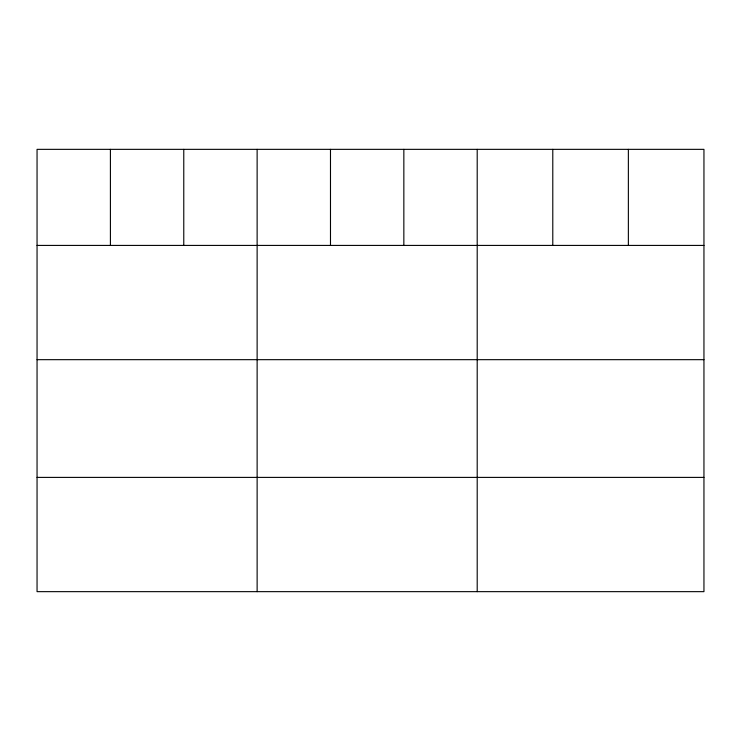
<?xml version="1.0" encoding="UTF-8"?>
<svg xmlns="http://www.w3.org/2000/svg" width="741" height="741" viewBox="0 0 741 741"><rect width="100%" height="100%" fill="white"/><g stroke="black" fill="none" stroke-linecap="round" stroke-linejoin="round"><path stroke-width="1.11" d="M703.95 245.419L703.95 591.651L37.05 591.651L37.05 149.349L703.95 149.349L703.95 245.419L37.05 245.419M37.05 359.672L703.95 359.672M37.05 477.399L703.95 477.399M628.368 149.349L628.368 245.419M552.786 149.349L552.786 245.419M477.204 149.349L477.204 591.651M403.845 149.349L403.845 245.419M330.486 149.349L330.486 245.419M257.127 149.349L257.127 591.651M183.768 149.349L183.768 245.419M110.409 149.349L110.409 245.419"/></g></svg>
